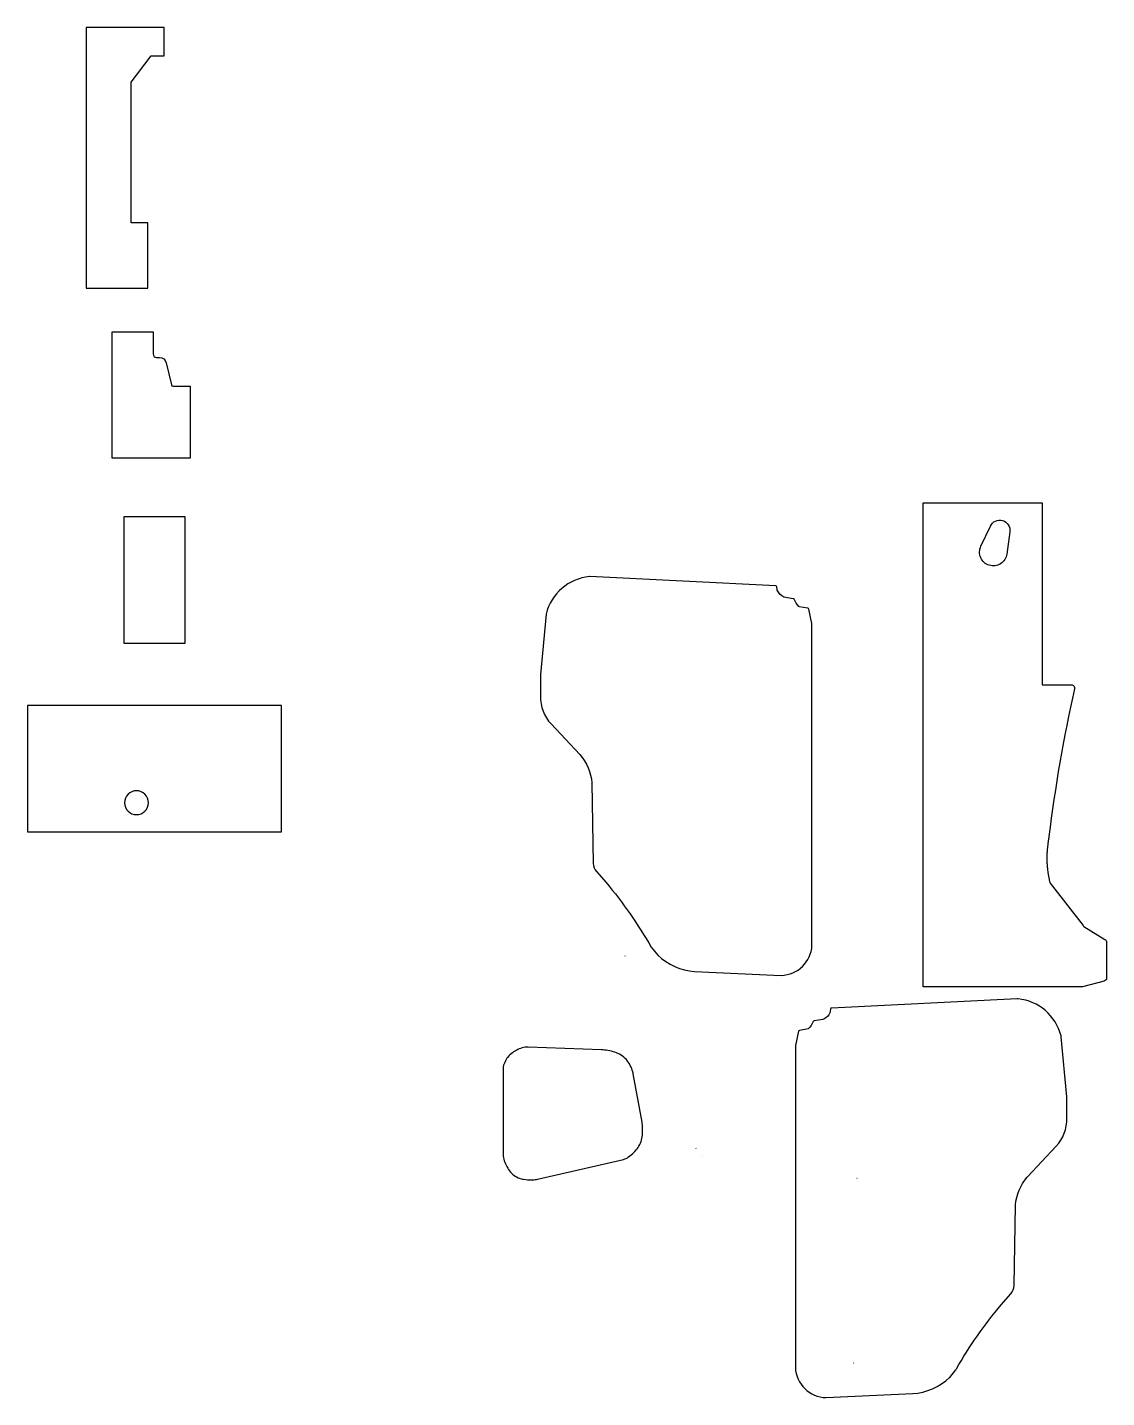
# Model space of a CAD drawing. Extents: x -2624 to 3290, y -1203 to 2810.
# Drawn here: x -2624 to 537, y -1203 to 2810 of the extents above; entities that cross this region are included whole.
import ezdxf

# ---------------------------------------------------------------- set-up
doc = ezdxf.new("R2010")
doc.units = 0
doc.layers.get('0').update_dxf_attribs({"linetype": 'CONTINUOUS'})
doc.layers.add('LAYER1', color=18, linetype='CONTINUOUS')

msp = doc.modelspace()

# ---------------------------------------------------------------- linework, layer by layer
for points in [[(-2342, 1006.3), (-2162, 1006.3), (-2162, 1376.3), (-2342, 1376.3)], [(-2624, 454.3), (-1880, 454.3), (-1880, 824.3), (-2624, 824.3)]]:
    msp.add_lwpolyline(points, close=True)
msp.add_lwpolyline([(-2304.5, 574.3, 0.414214), (-2339.5, 539.3, 0.414214), (-2304.5, 504.3, 0.414214), (-2269.5, 539.3, 0.414214)], format="xyb", close=True)
at = {"layer": 'LAYER1'}
msp.add_lwpolyline([(-2223.6, 2727.3), (-2223.6, 2810.3), (-2451.6, 2810.3), (-2451.6, 2046.3), (-2271.6, 2046.3), (-2271.6, 2238.3), (-2320.1, 2238.3), (-2320.1, 2650.3), (-2261.6, 2727.3)], close=True, dxfattribs=at)
for points in [[(-2255.5, 1918.7), (-2255.5, 1853.7, 0.414214), (-2245.5, 1843.7), (-2237, 1843.7, -0.348283), (-2217.6, 1828.2), (-2202.4, 1763.5, 0.348283), (-2197.5, 1759.7), (-2147.5, 1759.7), (-2147.5, 1548.7), (-2375.5, 1548.7), (-2375.5, 1918.7)], [(0, 0), (0, 1418), (348, 1418), (348, 885), (433.5, 885, -0.480711), (443.2, 872.8, 0.024747), (368, 440), (367.8, 438.4), (367.6, 436.7), (367.1, 433.5), (366.2, 426.9), (365.8, 423.7), (365.3, 420.4), (365.1, 418.8), (364.9, 417.1), (364.7, 415.5), (364.5, 413.9), (364.3, 412.2), (364.1, 410.6), (363.9, 409), (363.7, 407.3), (363.6, 405.7), (363.4, 404), (363.2, 402.4), (363.1, 400.8), (363, 399.9), (362.9, 399.1), (362.9, 398.3), (362.8, 397.5), (362.7, 396.7), (362.7, 395.8), (362.6, 395), (362.5, 394.2), (362.5, 393.4), (362.4, 392.5), (362.4, 391.7), (362.3, 390.9), (362.3, 390.1), (362.2, 389.2), (362.2, 388.4), (362.2, 387.6), (362.1, 386.8), (362.1, 386), (362.1, 385.1), (362, 384.3), (362, 383.5), (362, 382.7), (362, 381.8), (361.9, 381), (361.9, 380.2), (361.9, 379.4), (361.9, 378.5), (361.9, 377.7), (361.9, 376.9), (361.9, 376.1), (361.9, 375.2), (361.9, 374.4), (361.9, 373.6), (361.9, 372.8), (362, 371.9), (362, 371.1), (362, 370.3), (362, 369.5), (362, 368.7), (362.1, 367.8), (362.1, 367), (362.1, 366.2), (362.2, 365.4), (362.2, 364.5), (362.3, 363.7), (362.3, 362.9), (362.4, 362.1), (362.4, 361.3), (362.5, 360.4), (362.5, 359.6), (362.6, 358.8), (362.7, 358), (362.8, 356.3), (362.9, 354.7), (363.1, 353), (363.2, 351.4), (363.4, 349.8), (363.6, 348.1), (363.7, 346.5), (363.9, 344.8), (364.1, 343.2), (364.3, 341.6), (364.6, 338.3), (365, 335), (369.6, 308.5, 0.122507), (371.5, 304), (467.9, 179.4, 0.090034), (470.5, 177), (532.3, 138.9, -0.260008), (537, 130.4), (537, 26.7, -0.340512), (529.6, 17), (466.3, 0.3, -0.064591), (463.7, 0)], [(169, 1290.5), (196.8, 1349.7, -0.859937), (253.7, 1332.9), (244.6, 1267.7, -0.461524), (193.4, 1234.7, -0.461524)], [(-777.9, 92.6, 0.174024), (-669.9, 45.2), (-416, 33.6, 0.393983), (-326, 121.6), (-326, 1064.6), (-335.5, 1106.6, 0.301304), (-337.9, 1108.9), (-363, 1113.4, -0.16518), (-364.7, 1114.3, -0.079066), (-378.3, 1135.1, 0.250547), (-380.6, 1136.8), (-408, 1141.4, -0.167652), (-427.9, 1162, -0.092826), (-428.2, 1163.1), (-428.8, 1171.9, 0.380589), (-431.6, 1174.7), (-976.2, 1201.7, 0.036624), (-977.7, 1201.7, 0.318148), (-1104.6, 1092, 0.037511), (-1104.7, 1091.3), (-1121, 914.6), (-1121.5, 851.5, 0.188159), (-1090.2, 769.9), (-1006, 680.6, -0.155033), (-970.4, 597.6), (-967.1, 361.6, 0.163102), (-957.5, 337.8), (-929, 305.6, -0.043542), (-796.9, 116.6)], [(-284.6, -1203.2), (-30.7, -1191.6, 0.174024), (77.1, -1144.5, 0.036075), (77.6, -1143.9), (95.4, -1121.4, 0.036528), (97.1, -1118.9, -0.043335), (228.4, -931.2), (256.9, -898.9, 0.163102), (266.5, -875.2), (269.8, -639.2, -0.151986), (304.2, -557.6), (305.4, -556.2), (389.6, -466.8, 0.188159), (420.9, -385.3), (420.4, -322.2), (404.2, -146.6, 0.039702), (403.6, -143.5, 0.314159), (277.9, -35.2, 0.038064), (274.9, -35.1), (-269, -62.1, 0.380589), (-271.8, -64.9), (-272.3, -72.3, -0.102117), (-273.4, -76.2, -0.147388), (-291, -94.5, -0.086889), (-294.3, -95.6), (-320, -99.9, 0.250547), (-322.3, -101.7, -0.079066), (-336.8, -122.9), (-362.7, -127.9, 0.301304), (-365.1, -130.1), (-374.6, -172.2), (-374.6, -1115.2, 0.393983)], [(-1230.9, -491.3), (-1230.7, -495.9), (-1229.9, -500.5), (-1228.8, -505), (-1227.3, -509.4), (-1225.5, -513.8), (-1223.6, -518.2), (-1222.5, -520.4), (-1219.3, -526.7), (-1217, -530.9), (-1214.6, -534.9), (-1211.9, -538.8), (-1209.1, -542.5), (-1206, -545.9), (-1201.9, -549.8), (-1199.1, -552), (-1195.3, -554.6), (-1191.2, -556.9), (-1186.9, -559), (-1182.5, -560.7), (-1178, -562.1), (-1173.4, -563.3), (-1170.9, -563.8), (-1164.2, -564.8), (-1159.5, -565.1), (-1154.9, -565.3), (-1150.2, -565.3), (-1145.6, -565.2), (-1140.9, -565), (-1136.3, -564.7, 0.041646), (-1129.7, -563.8), (-878.3, -505.4, 0.108354), (-862.9, -498), (-859, -495), (-855.3, -491.9), (-851.6, -488.7), (-848.1, -485.4), (-844.7, -482), (-840.9, -477.8), (-838.4, -474.6), (-835.5, -470.6), (-832.9, -466.4), (-830.6, -462.1), (-828.5, -457.7), (-826.7, -453.2), (-824.9, -447.8), (-824, -443.9), (-823.1, -439.2), (-822.5, -434.4), (-822.1, -429.6), (-822, -424.8), (-822, -419.9), (-822.2, -415), (-822.4, -410.1), (-822.8, -405.1), (-823.2, -400.2, 0.024518), (-823.7, -396.3), (-849.2, -254.8, 0.035134), (-850.6, -249.3), (-852.3, -244.5), (-854, -239.7), (-855.9, -234.9), (-858, -230.3), (-860.4, -225.8), (-863.1, -221.4), (-866.1, -217.3), (-869.5, -213.3), (-873.1, -209.6), (-876.9, -206.1), (-881, -202.9), (-885.2, -200), (-889.6, -197.4), (-894.2, -195.1), (-898.8, -193.2), (-903.6, -191.4), (-908.4, -190), (-913.4, -188.7), (-918.4, -187.6), (-923.5, -186.7), (-928.6, -185.9), (-933.7, -185.2), (-938.9, -184.6, 0.020033), (-942.1, -184.3), (-1157.2, -176.5), (-1161.7, -176.7), (-1166.2, -177.2), (-1170.7, -178), (-1175.1, -179.1), (-1179.4, -180.5), (-1183.7, -182.1), (-1187.9, -183.9), (-1190.2, -185.1), (-1196, -188.2), (-1199.8, -190.6), (-1203.5, -193.3), (-1207.1, -196.1), (-1210.5, -199.1), (-1213.6, -202.3), (-1217.3, -206.6), (-1219.3, -209.4), (-1221.8, -213.2), (-1224.1, -217.2), (-1226, -221.3), (-1227.7, -225.6), (-1229.1, -229.9), (-1230.2, -234.3), (-1230.9, -238.8)]]:
    msp.add_lwpolyline(points, format="xyb", close=True, dxfattribs=at)
for points in [[(-874.5, 90.8), (-873.4, 89.5)], [(-194.5, -560.3), (-193.6, -560.9)], [(-203.6, -1101.6), (-204.5, -1102.2)]]:
    msp.add_lwpolyline(points, dxfattribs=at)
for points in [[(-665.7, -472.8, 0.036734), (-665.3, -473.4)], [(-646.7, -496.9, 0.036075), (-646.3, -497.4)]]:
    msp.add_lwpolyline(points, format="xyb", dxfattribs=at)

doc.saveas('drawing.dxf')
